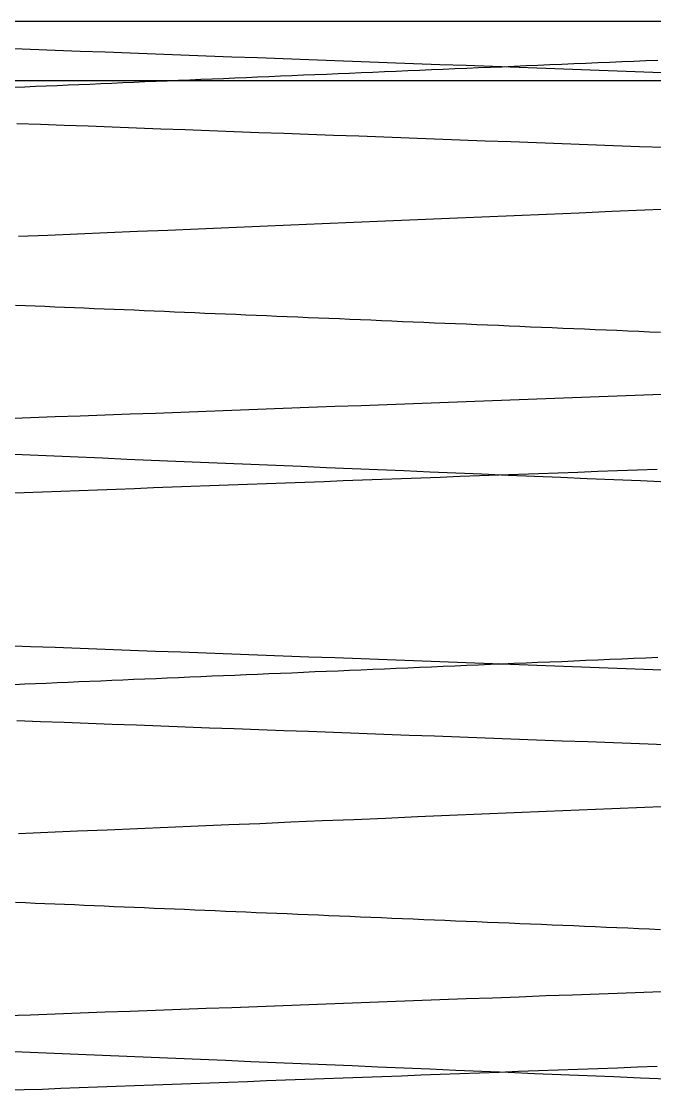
# Model space of a CAD drawing. Header units: millimetres. Extents: x 0 to 36.4, y -3.4 to 62.
# Drawn here: x 31.611 to 32.359, y 58.606 to 59.869 of the extents above; entities that cross this region are included whole.
import ezdxf

# ---------------------------------------------------------------- set-up
doc = ezdxf.new("R2010")
doc.units = ezdxf.units.MM

msp = doc.modelspace()

# ---------------------------------------------------------------- linework, layer by layer
at = {"color": 7, "linetype": 'Continuous'}
for p, q in [((32.7406, 59.8692), (30.6506, 59.8692)), ((31.5929, 59.8374), (31.6219, 59.8363)), ((31.6219, 59.8363), (31.6511, 59.8352)), ((31.6511, 59.8352), (31.6804, 59.8342)), ((31.6804, 59.8342), (31.7099, 59.8331)), ((31.7099, 59.8331), (31.7395, 59.832)), ((31.7395, 59.832), (31.7693, 59.8309)), ((31.7693, 59.8309), (31.7992, 59.8298)), ((31.7992, 59.8298), (31.8292, 59.8286)), ((31.8292, 59.8286), (31.8594, 59.8275)), ((31.8594, 59.8275), (31.8897, 59.8264)), ((31.8897, 59.8264), (31.9201, 59.8253)), ((31.9201, 59.8253), (31.9506, 59.8242)), ((31.9506, 59.8242), (31.9813, 59.823)), ((31.9813, 59.823), (32.0121, 59.8219)), ((32.0121, 59.8219), (32.043, 59.8207)), ((32.043, 59.8207), (32.0739, 59.8196)), ((32.0739, 59.8196), (32.105, 59.8184)), ((32.105, 59.8184), (32.1362, 59.8173)), ((32.1362, 59.8173), (32.1675, 59.8161)), ((32.235, 59.8177), (32.2209, 59.8171)), ((32.2491, 59.8183), (32.235, 59.8177)), ((32.2633, 59.8189), (32.2491, 59.8183)), ((32.2774, 59.8195), (32.2633, 59.8189)), ((32.2915, 59.8201), (32.2774, 59.8195)), ((32.3057, 59.8207), (32.2915, 59.8201)), ((32.3199, 59.8213), (32.3057, 59.8207)), ((32.3341, 59.8219), (32.3199, 59.8213)), ((32.3483, 59.8225), (32.3341, 59.8219)), ((32.3626, 59.8231), (32.3483, 59.8225)), ((31.9304, 59.8049), (31.9169, 59.8043)), ((31.944, 59.8055), (31.9304, 59.8049)), ((31.9576, 59.806), (31.944, 59.8055)), ((31.9712, 59.8066), (31.9576, 59.806)), ((31.9849, 59.8072), (31.9712, 59.8066)), ((31.9986, 59.8077), (31.9849, 59.8072)), ((32.0123, 59.8083), (31.9986, 59.8077)), ((32.026, 59.8089), (32.0123, 59.8083)), ((32.0398, 59.8095), (32.026, 59.8089)), ((32.0536, 59.8101), (32.0398, 59.8095)), ((32.0674, 59.8106), (32.0536, 59.8101)), ((32.0813, 59.8112), (32.0674, 59.8106)), ((32.0951, 59.8118), (32.0813, 59.8112)), ((32.109, 59.8124), (32.0951, 59.8118)), ((32.1229, 59.813), (32.109, 59.8124)), ((32.1369, 59.8136), (32.1229, 59.813)), ((32.1508, 59.8142), (32.1369, 59.8136)), ((32.1648, 59.8147), (32.1508, 59.8142)), ((32.1788, 59.8153), (32.1648, 59.8147)), ((32.1675, 59.8161), (32.1988, 59.815)), ((32.1928, 59.8159), (32.1788, 59.8153)), ((32.2069, 59.8165), (32.1928, 59.8159)), ((32.1988, 59.815), (32.2303, 59.8138)), ((32.2209, 59.8171), (32.2069, 59.8165)), ((32.2303, 59.8138), (32.2618, 59.8126)), ((32.2618, 59.8126), (32.2934, 59.8115)), ((32.2934, 59.8115), (32.325, 59.8103)), ((32.325, 59.8103), (32.3568, 59.8091)), ((32.3568, 59.8091), (32.3886, 59.8079)), ((30.6406, 59.7992), (32.7406, 59.7992)), ((31.6278, 59.7921), (31.6151, 59.7916)), ((31.6405, 59.7927), (31.6278, 59.7921)), ((31.6533, 59.7932), (31.6405, 59.7927)), ((31.6662, 59.7938), (31.6533, 59.7932)), ((31.679, 59.7943), (31.6662, 59.7938)), ((31.6919, 59.7948), (31.679, 59.7943)), ((31.7049, 59.7954), (31.6919, 59.7948)), ((31.7179, 59.7959), (31.7049, 59.7954)), ((31.7309, 59.7965), (31.7179, 59.7959)), ((31.7439, 59.797), (31.7309, 59.7965)), ((31.757, 59.7976), (31.7439, 59.797)), ((31.7701, 59.7981), (31.757, 59.7976)), ((31.7833, 59.7987), (31.7701, 59.7981)), ((31.7965, 59.7992), (31.7833, 59.7987)), ((31.8098, 59.7998), (31.7965, 59.7992)), ((31.823, 59.8004), (31.8098, 59.7998)), ((31.8363, 59.8009), (31.823, 59.8004)), ((31.8497, 59.8015), (31.8363, 59.8009)), ((31.863, 59.802), (31.8497, 59.8015)), ((31.8765, 59.8026), (31.863, 59.802)), ((31.8899, 59.8032), (31.8765, 59.8026)), ((31.9034, 59.8037), (31.8899, 59.8032)), ((31.9169, 59.8043), (31.9034, 59.8037)), ((31.6151, 59.7916), (31.6024, 59.7911)), ((31.6057, 59.7487), (31.6336, 59.7477)), ((31.6336, 59.7477), (31.6617, 59.7467)), ((31.6617, 59.7467), (31.69, 59.7456)), ((31.69, 59.7456), (31.7184, 59.7446)), ((31.7184, 59.7446), (31.7469, 59.7435)), ((31.7469, 59.7435), (31.7756, 59.7424)), ((31.7756, 59.7424), (31.8044, 59.7414)), ((31.8044, 59.7414), (31.8333, 59.7403)), ((31.8333, 59.7403), (31.8623, 59.7392)), ((31.8623, 59.7392), (31.8915, 59.7381)), ((31.8915, 59.7381), (31.9208, 59.7371)), ((31.9208, 59.7371), (31.9502, 59.736)), ((31.9502, 59.736), (31.9797, 59.7349)), ((31.9797, 59.7349), (32.0093, 59.7338)), ((32.0093, 59.7338), (32.039, 59.7327)), ((32.039, 59.7327), (32.0688, 59.7316)), ((32.0688, 59.7316), (32.0987, 59.7305)), ((32.0987, 59.7305), (32.1286, 59.7294)), ((32.1286, 59.7294), (32.1587, 59.7282)), ((32.1587, 59.7282), (32.1889, 59.7271)), ((32.1889, 59.7271), (32.2191, 59.726)), ((32.2191, 59.726), (32.2494, 59.7249)), ((32.2494, 59.7249), (32.2797, 59.7238)), ((32.2797, 59.7238), (32.3102, 59.7226)), ((32.3102, 59.7226), (32.3407, 59.7215)), ((32.3407, 59.7215), (32.3712, 59.7204)), ((32.2311, 59.6411), (32.1927, 59.6395)), ((32.2696, 59.6428), (32.2311, 59.6411)), ((32.3082, 59.6444), (32.2696, 59.6428)), ((32.347, 59.646), (32.3082, 59.6444)), ((32.3858, 59.6477), (32.347, 59.646)), ((31.9294, 59.6284), (31.8926, 59.6269)), ((31.9664, 59.63), (31.9294, 59.6284)), ((32.0036, 59.6316), (31.9664, 59.63)), ((32.0411, 59.6332), (32.0036, 59.6316)), ((32.0787, 59.6347), (32.0411, 59.6332)), ((32.1165, 59.6363), (32.0787, 59.6347)), ((32.1546, 59.6379), (32.1165, 59.6363)), ((32.1927, 59.6395), (32.1546, 59.6379)), ((31.6424, 59.6164), (31.6078, 59.6149)), ((31.6773, 59.6178), (31.6424, 59.6164)), ((31.7125, 59.6193), (31.6773, 59.6178)), ((31.748, 59.6208), (31.7125, 59.6193)), ((31.7838, 59.6223), (31.748, 59.6208)), ((31.8198, 59.6238), (31.7838, 59.6223)), ((31.8561, 59.6254), (31.8198, 59.6238)), ((31.8926, 59.6269), (31.8561, 59.6254)), ((31.6043, 59.534), (31.6158, 59.5336)), ((31.6158, 59.5336), (31.6273, 59.5331)), ((31.6273, 59.5331), (31.6389, 59.5326)), ((31.6389, 59.5326), (31.6504, 59.5321)), ((31.6504, 59.5321), (31.6621, 59.5316)), ((31.6621, 59.5316), (31.6737, 59.5311)), ((31.6737, 59.5311), (31.6854, 59.5306)), ((31.6854, 59.5306), (31.6971, 59.5301)), ((31.6971, 59.5301), (31.7088, 59.5297)), ((31.7088, 59.5297), (31.7206, 59.5292)), ((31.7206, 59.5292), (31.7324, 59.5287)), ((31.7324, 59.5287), (31.7442, 59.5282)), ((31.7442, 59.5282), (31.7561, 59.5277)), ((31.7561, 59.5277), (31.768, 59.5272)), ((31.768, 59.5272), (31.7799, 59.5267)), ((31.7799, 59.5267), (31.7918, 59.5262)), ((31.7918, 59.5262), (31.8038, 59.5257)), ((31.8038, 59.5257), (31.8158, 59.5251)), ((31.8158, 59.5251), (31.8278, 59.5246)), ((31.8278, 59.5246), (31.8399, 59.5241)), ((31.8399, 59.5241), (31.852, 59.5236)), ((31.852, 59.5236), (31.8641, 59.5231)), ((31.8641, 59.5231), (31.8762, 59.5226)), ((31.8762, 59.5226), (31.8884, 59.5221)), ((31.8884, 59.5221), (31.9006, 59.5216)), ((31.9006, 59.5216), (31.9128, 59.5211)), ((31.9128, 59.5211), (31.925, 59.5205)), ((31.925, 59.5205), (31.9373, 59.52)), ((31.9373, 59.52), (31.9496, 59.5195)), ((31.9496, 59.5195), (31.9619, 59.519)), ((31.9619, 59.519), (31.9742, 59.5185)), ((31.9742, 59.5185), (31.9865, 59.518)), ((31.9865, 59.518), (31.9989, 59.5174)), ((31.9989, 59.5174), (32.0113, 59.5169)), ((32.0113, 59.5169), (32.0237, 59.5164)), ((32.0237, 59.5164), (32.0362, 59.5159)), ((32.0362, 59.5159), (32.0486, 59.5153)), ((32.0486, 59.5153), (32.0611, 59.5148)), ((32.0611, 59.5148), (32.0736, 59.5143)), ((32.0736, 59.5143), (32.0861, 59.5138)), ((32.0861, 59.5138), (32.0987, 59.5132)), ((32.0987, 59.5132), (32.1112, 59.5127)), ((32.1112, 59.5127), (32.1238, 59.5122)), ((32.1238, 59.5122), (32.1364, 59.5117)), ((32.1364, 59.5117), (32.149, 59.5111)), ((32.149, 59.5111), (32.1616, 59.5106)), ((32.1616, 59.5106), (32.1743, 59.5101)), ((32.1743, 59.5101), (32.1869, 59.5095)), ((32.1869, 59.5095), (32.1996, 59.509)), ((32.1996, 59.509), (32.2123, 59.5085)), ((32.2123, 59.5085), (32.225, 59.5079)), ((32.225, 59.5079), (32.2377, 59.5074)), ((32.2377, 59.5074), (32.2504, 59.5068)), ((32.2504, 59.5068), (32.2632, 59.5063)), ((32.2632, 59.5063), (32.276, 59.5058)), ((32.276, 59.5058), (32.2887, 59.5052)), ((32.2887, 59.5052), (32.3015, 59.5047)), ((32.3015, 59.5047), (32.3143, 59.5042)), ((32.3143, 59.5042), (32.3271, 59.5036)), ((32.3271, 59.5036), (32.34, 59.5031)), ((32.34, 59.5031), (32.3528, 59.5025)), ((32.3528, 59.5025), (32.3657, 59.502)), ((32.2934, 59.4256), (32.2618, 59.4244)), ((32.325, 59.4267), (32.2934, 59.4256)), ((32.3568, 59.4279), (32.325, 59.4267)), ((32.3886, 59.4291), (32.3568, 59.4279)), ((31.9813, 59.414), (31.9506, 59.4129)), ((32.0121, 59.4151), (31.9813, 59.414)), ((32.043, 59.4163), (32.0121, 59.4151)), ((32.0739, 59.4174), (32.043, 59.4163)), ((32.105, 59.4186), (32.0739, 59.4174)), ((32.1362, 59.4197), (32.105, 59.4186)), ((32.1675, 59.4209), (32.1362, 59.4197)), ((32.1988, 59.422), (32.1675, 59.4209)), ((32.2303, 59.4232), (32.1988, 59.422)), ((32.2618, 59.4244), (32.2303, 59.4232)), ((31.6219, 59.4007), (31.5929, 59.3996)), ((31.6511, 59.4018), (31.6219, 59.4007)), ((31.6804, 59.4028), (31.6511, 59.4018)), ((31.7099, 59.4039), (31.6804, 59.4028)), ((31.7395, 59.405), (31.7099, 59.4039)), ((31.7693, 59.4061), (31.7395, 59.405)), ((31.7992, 59.4072), (31.7693, 59.4061)), ((31.8292, 59.4084), (31.7992, 59.4072)), ((31.8594, 59.4095), (31.8292, 59.4084)), ((31.8897, 59.4106), (31.8594, 59.4095)), ((31.9201, 59.4117), (31.8897, 59.4106)), ((31.9506, 59.4129), (31.9201, 59.4117)), ((31.5937, 59.3581), (31.6216, 59.3569)), ((31.6216, 59.3569), (31.6498, 59.3557)), ((31.6498, 59.3557), (31.6782, 59.3546)), ((31.6782, 59.3546), (31.7067, 59.3534)), ((31.7067, 59.3534), (31.7354, 59.3521)), ((31.7354, 59.3521), (31.7644, 59.3509)), ((31.7644, 59.3509), (31.7935, 59.3497)), ((31.7935, 59.3497), (31.8227, 59.3485)), ((31.8227, 59.3485), (31.8522, 59.3472)), ((31.8522, 59.3472), (31.8818, 59.346)), ((31.8818, 59.346), (31.9115, 59.3447)), ((31.9115, 59.3447), (31.9414, 59.3435)), ((31.9414, 59.3435), (31.9715, 59.3422)), ((31.9715, 59.3422), (32.0017, 59.3409)), ((32.0017, 59.3409), (32.0321, 59.3397)), ((32.0321, 59.3397), (32.0626, 59.3384)), ((32.0626, 59.3384), (32.0932, 59.3371)), ((32.2915, 59.3373), (32.2681, 59.3364)), ((32.3149, 59.3382), (32.2915, 59.3373)), ((32.3384, 59.339), (32.3149, 59.3382)), ((32.3618, 59.3399), (32.3384, 59.339)), ((31.9457, 59.3245), (31.9231, 59.3236)), ((31.9684, 59.3253), (31.9457, 59.3245)), ((31.9911, 59.3262), (31.9684, 59.3253)), ((32.0139, 59.327), (31.9911, 59.3262)), ((32.0368, 59.3279), (32.0139, 59.327)), ((32.0597, 59.3287), (32.0368, 59.3279)), ((32.0826, 59.3296), (32.0597, 59.3287)), ((32.1056, 59.3304), (32.0826, 59.3296)), ((32.0932, 59.3371), (32.1239, 59.3358)), ((32.1287, 59.3313), (32.1056, 59.3304)), ((32.1239, 59.3358), (32.1548, 59.3345)), ((32.1518, 59.3321), (32.1287, 59.3313)), ((32.175, 59.333), (32.1518, 59.3321)), ((32.1548, 59.3345), (32.1857, 59.3332)), ((32.1982, 59.3338), (32.175, 59.333)), ((32.1857, 59.3332), (32.2168, 59.3319)), ((32.2215, 59.3347), (32.1982, 59.3338)), ((32.2168, 59.3319), (32.248, 59.3306)), ((32.2448, 59.3356), (32.2215, 59.3347)), ((32.2681, 59.3364), (32.2448, 59.3356)), ((32.248, 59.3306), (32.2792, 59.3292)), ((32.2792, 59.3292), (32.3106, 59.3279)), ((32.3106, 59.3279), (32.342, 59.3266)), ((32.342, 59.3266), (32.3735, 59.3253)), ((31.6144, 59.3122), (31.5929, 59.3114)), ((31.6359, 59.313), (31.6144, 59.3122)), ((31.6575, 59.3138), (31.6359, 59.313)), ((31.6792, 59.3146), (31.6575, 59.3138)), ((31.701, 59.3154), (31.6792, 59.3146)), ((31.7229, 59.3162), (31.701, 59.3154)), ((31.7448, 59.317), (31.7229, 59.3162)), ((31.7669, 59.3179), (31.7448, 59.317)), ((31.789, 59.3187), (31.7669, 59.3179)), ((31.8111, 59.3195), (31.789, 59.3187)), ((31.8334, 59.3203), (31.8111, 59.3195)), ((31.8557, 59.3211), (31.8334, 59.3203)), ((31.8781, 59.322), (31.8557, 59.3211)), ((31.9006, 59.3228), (31.8781, 59.322)), ((31.9231, 59.3236), (31.9006, 59.3228)), ((31.5929, 59.1318), (31.6219, 59.1308)), ((31.6219, 59.1308), (31.6511, 59.1297)), ((31.6511, 59.1297), (31.6804, 59.1286)), ((31.6804, 59.1286), (31.7099, 59.1275)), ((31.7099, 59.1275), (31.7395, 59.1264)), ((31.7395, 59.1264), (31.7693, 59.1253)), ((31.7693, 59.1253), (31.7992, 59.1242)), ((31.7992, 59.1242), (31.8292, 59.1231)), ((31.8292, 59.1231), (31.8594, 59.122)), ((31.8594, 59.122), (31.8897, 59.1209)), ((31.8897, 59.1209), (31.9201, 59.1197)), ((31.9201, 59.1197), (31.9506, 59.1186)), ((31.9506, 59.1186), (31.9813, 59.1175)), ((31.9813, 59.1175), (32.0121, 59.1163)), ((32.0121, 59.1163), (32.043, 59.1152)), ((32.043, 59.1152), (32.0739, 59.114)), ((32.0739, 59.114), (32.105, 59.1129)), ((32.105, 59.1129), (32.1362, 59.1117)), ((32.1362, 59.1117), (32.1675, 59.1106)), ((32.1788, 59.1098), (32.1648, 59.1092)), ((32.1675, 59.1106), (32.1988, 59.1094)), ((32.1928, 59.1104), (32.1788, 59.1098)), ((32.2069, 59.111), (32.1928, 59.1104)), ((32.2209, 59.1116), (32.2069, 59.111)), ((32.235, 59.1121), (32.2209, 59.1116)), ((32.2491, 59.1127), (32.235, 59.1121)), ((32.2633, 59.1133), (32.2491, 59.1127)), ((32.2774, 59.1139), (32.2633, 59.1133)), ((32.2915, 59.1145), (32.2774, 59.1139)), ((32.3057, 59.1151), (32.2915, 59.1145)), ((32.3199, 59.1157), (32.3057, 59.1151)), ((32.3341, 59.1163), (32.3199, 59.1157)), ((32.3483, 59.1169), (32.3341, 59.1163)), ((32.3626, 59.1175), (32.3483, 59.1169)), ((31.8765, 59.0971), (31.863, 59.0965)), ((31.8899, 59.0976), (31.8765, 59.0971)), ((31.9034, 59.0982), (31.8899, 59.0976)), ((31.9169, 59.0988), (31.9034, 59.0982)), ((31.9304, 59.0993), (31.9169, 59.0988)), ((31.944, 59.0999), (31.9304, 59.0993)), ((31.9576, 59.1005), (31.944, 59.0999)), ((31.9712, 59.101), (31.9576, 59.1005)), ((31.9849, 59.1016), (31.9712, 59.101)), ((31.9986, 59.1022), (31.9849, 59.1016)), ((32.0123, 59.1028), (31.9986, 59.1022)), ((32.026, 59.1033), (32.0123, 59.1028)), ((32.0398, 59.1039), (32.026, 59.1033)), ((32.0536, 59.1045), (32.0398, 59.1039)), ((32.0674, 59.1051), (32.0536, 59.1045)), ((32.0813, 59.1057), (32.0674, 59.1051)), ((32.0951, 59.1063), (32.0813, 59.1057)), ((32.109, 59.1068), (32.0951, 59.1063)), ((32.1229, 59.1074), (32.109, 59.1068)), ((32.1369, 59.108), (32.1229, 59.1074)), ((32.1508, 59.1086), (32.1369, 59.108)), ((32.1648, 59.1092), (32.1508, 59.1086)), ((32.1988, 59.1094), (32.2303, 59.1082)), ((32.2303, 59.1082), (32.2618, 59.1071)), ((32.2618, 59.1071), (32.2934, 59.1059)), ((32.2934, 59.1059), (32.325, 59.1047)), ((32.325, 59.1047), (32.3568, 59.1036)), ((32.3568, 59.1036), (32.3886, 59.1024)), ((31.6151, 59.086), (31.6024, 59.0855)), ((31.6278, 59.0866), (31.6151, 59.086)), ((31.6405, 59.0871), (31.6278, 59.0866)), ((31.6533, 59.0877), (31.6405, 59.0871)), ((31.6662, 59.0882), (31.6533, 59.0877)), ((31.679, 59.0887), (31.6662, 59.0882)), ((31.6919, 59.0893), (31.679, 59.0887)), ((31.7049, 59.0898), (31.6919, 59.0893)), ((31.7179, 59.0904), (31.7049, 59.0898)), ((31.7309, 59.0909), (31.7179, 59.0904)), ((31.7439, 59.0915), (31.7309, 59.0909)), ((31.757, 59.092), (31.7439, 59.0915)), ((31.7701, 59.0926), (31.757, 59.092)), ((31.7833, 59.0931), (31.7701, 59.0926)), ((31.7965, 59.0937), (31.7833, 59.0931)), ((31.8098, 59.0942), (31.7965, 59.0937)), ((31.823, 59.0948), (31.8098, 59.0942)), ((31.8363, 59.0954), (31.823, 59.0948)), ((31.8497, 59.0959), (31.8363, 59.0954)), ((31.863, 59.0965), (31.8497, 59.0959)), ((31.6057, 59.0432), (31.6336, 59.0421)), ((31.6336, 59.0421), (31.6617, 59.0411)), ((31.6617, 59.0411), (31.69, 59.0401)), ((31.69, 59.0401), (31.7184, 59.039)), ((31.7184, 59.039), (31.7469, 59.0379)), ((31.7469, 59.0379), (31.7756, 59.0369)), ((31.7756, 59.0369), (31.8044, 59.0358)), ((31.8044, 59.0358), (31.8333, 59.0347)), ((31.8333, 59.0347), (31.8623, 59.0337)), ((31.8623, 59.0337), (31.8915, 59.0326)), ((31.8915, 59.0326), (31.9208, 59.0315)), ((31.9208, 59.0315), (31.9502, 59.0304)), ((31.9502, 59.0304), (31.9797, 59.0293)), ((31.9797, 59.0293), (32.0093, 59.0282)), ((32.0093, 59.0282), (32.039, 59.0271)), ((32.039, 59.0271), (32.0688, 59.026)), ((32.0688, 59.026), (32.0987, 59.0249)), ((32.0987, 59.0249), (32.1286, 59.0238)), ((32.1286, 59.0238), (32.1587, 59.0227)), ((32.1587, 59.0227), (32.1889, 59.0216)), ((32.1889, 59.0216), (32.2191, 59.0205)), ((32.2191, 59.0205), (32.2494, 59.0193)), ((32.2494, 59.0193), (32.2797, 59.0182)), ((32.2797, 59.0182), (32.3102, 59.0171)), ((32.3102, 59.0171), (32.3407, 59.016)), ((32.3407, 59.016), (32.3712, 59.0148)), ((32.1927, 58.934), (32.1546, 58.9324)), ((32.2311, 58.9356), (32.1927, 58.934)), ((32.2696, 58.9372), (32.2311, 58.9356)), ((32.3082, 58.9388), (32.2696, 58.9372)), ((32.347, 58.9405), (32.3082, 58.9388)), ((32.3858, 58.9421), (32.347, 58.9405)), ((31.8926, 58.9213), (31.8561, 58.9198)), ((31.9294, 58.9229), (31.8926, 58.9213)), ((31.9664, 58.9245), (31.9294, 58.9229)), ((32.0036, 58.926), (31.9664, 58.9245)), ((32.0411, 58.9276), (32.0036, 58.926)), ((32.0787, 58.9292), (32.0411, 58.9276)), ((32.1165, 58.9308), (32.0787, 58.9292)), ((32.1546, 58.9324), (32.1165, 58.9308)), ((31.6424, 58.9108), (31.6078, 58.9094)), ((31.6773, 58.9123), (31.6424, 58.9108)), ((31.7125, 58.9138), (31.6773, 58.9123)), ((31.748, 58.9153), (31.7125, 58.9138)), ((31.7838, 58.9168), (31.748, 58.9153)), ((31.8198, 58.9183), (31.7838, 58.9168)), ((31.8561, 58.9198), (31.8198, 58.9183)), ((31.6043, 58.8285), (31.6158, 58.828)), ((31.6158, 58.828), (31.6273, 58.8275)), ((31.6273, 58.8275), (31.6389, 58.827)), ((31.6389, 58.827), (31.6504, 58.8266)), ((31.6504, 58.8266), (31.6621, 58.8261)), ((31.6621, 58.8261), (31.6737, 58.8256)), ((31.6737, 58.8256), (31.6854, 58.8251)), ((31.6854, 58.8251), (31.6971, 58.8246)), ((31.6971, 58.8246), (31.7088, 58.8241)), ((31.7088, 58.8241), (31.7206, 58.8236)), ((31.7206, 58.8236), (31.7324, 58.8231)), ((31.7324, 58.8231), (31.7442, 58.8226)), ((31.7442, 58.8226), (31.7561, 58.8221)), ((31.7561, 58.8221), (31.768, 58.8216)), ((31.768, 58.8216), (31.7799, 58.8211)), ((31.7799, 58.8211), (31.7918, 58.8206)), ((31.7918, 58.8206), (31.8038, 58.8201)), ((31.8038, 58.8201), (31.8158, 58.8196)), ((31.8158, 58.8196), (31.8278, 58.8191)), ((31.8278, 58.8191), (31.8399, 58.8186)), ((31.8399, 58.8186), (31.852, 58.8181)), ((31.852, 58.8181), (31.8641, 58.8176)), ((31.8641, 58.8176), (31.8762, 58.817)), ((31.8762, 58.817), (31.8884, 58.8165)), ((31.8884, 58.8165), (31.9006, 58.816)), ((31.9006, 58.816), (31.9128, 58.8155)), ((31.9128, 58.8155), (31.925, 58.815)), ((31.925, 58.815), (31.9373, 58.8145)), ((31.9373, 58.8145), (31.9496, 58.814)), ((31.9496, 58.814), (31.9619, 58.8134)), ((31.9619, 58.8134), (31.9742, 58.8129)), ((31.9742, 58.8129), (31.9865, 58.8124)), ((31.9865, 58.8124), (31.9989, 58.8119)), ((31.9989, 58.8119), (32.0113, 58.8114)), ((32.0113, 58.8114), (32.0237, 58.8108)), ((32.0237, 58.8108), (32.0362, 58.8103)), ((32.0362, 58.8103), (32.0486, 58.8098)), ((32.0486, 58.8098), (32.0611, 58.8093)), ((32.0611, 58.8093), (32.0736, 58.8087)), ((32.0736, 58.8087), (32.0861, 58.8082)), ((32.0861, 58.8082), (32.0987, 58.8077)), ((32.0987, 58.8077), (32.1112, 58.8072)), ((32.1112, 58.8072), (32.1238, 58.8066)), ((32.1238, 58.8066), (32.1364, 58.8061)), ((32.1364, 58.8061), (32.149, 58.8056)), ((32.149, 58.8056), (32.1616, 58.805)), ((32.1616, 58.805), (32.1743, 58.8045)), ((32.1743, 58.8045), (32.1869, 58.804)), ((32.1869, 58.804), (32.1996, 58.8034)), ((32.1996, 58.8034), (32.2123, 58.8029)), ((32.2123, 58.8029), (32.225, 58.8024)), ((32.225, 58.8024), (32.2377, 58.8018)), ((32.2377, 58.8018), (32.2504, 58.8013)), ((32.2504, 58.8013), (32.2632, 58.8008)), ((32.2632, 58.8008), (32.276, 58.8002)), ((32.276, 58.8002), (32.2887, 58.7997)), ((32.2887, 58.7997), (32.3015, 58.7991)), ((32.3015, 58.7991), (32.3143, 58.7986)), ((32.3143, 58.7986), (32.3271, 58.7981)), ((32.3271, 58.7981), (32.34, 58.7975)), ((32.34, 58.7975), (32.3528, 58.797)), ((32.3528, 58.797), (32.3657, 58.7964)), ((32.2618, 58.7188), (32.2303, 58.7177)), ((32.2934, 58.72), (32.2618, 58.7188)), ((32.325, 58.7212), (32.2934, 58.72)), ((32.3568, 58.7223), (32.325, 58.7212)), ((32.3886, 58.7235), (32.3568, 58.7223)), ((31.9201, 58.7062), (31.8897, 58.705)), ((31.9506, 58.7073), (31.9201, 58.7062)), ((31.9813, 58.7084), (31.9506, 58.7073)), ((32.0121, 58.7096), (31.9813, 58.7084)), ((32.043, 58.7107), (32.0121, 58.7096)), ((32.0739, 58.7119), (32.043, 58.7107)), ((32.105, 58.713), (32.0739, 58.7119)), ((32.1362, 58.7142), (32.105, 58.713)), ((32.1675, 58.7153), (32.1362, 58.7142)), ((32.1988, 58.7165), (32.1675, 58.7153)), ((32.2303, 58.7177), (32.1988, 58.7165)), ((31.6219, 58.6951), (31.5929, 58.6941)), ((31.6511, 58.6962), (31.6219, 58.6951)), ((31.6804, 58.6973), (31.6511, 58.6962)), ((31.7099, 58.6984), (31.6804, 58.6973)), ((31.7395, 58.6995), (31.7099, 58.6984)), ((31.7693, 58.7006), (31.7395, 58.6995)), ((31.7992, 58.7017), (31.7693, 58.7006)), ((31.8292, 58.7028), (31.7992, 58.7017)), ((31.8594, 58.7039), (31.8292, 58.7028)), ((31.8897, 58.705), (31.8594, 58.7039)), ((31.5937, 58.6526), (31.6216, 58.6514)), ((31.6216, 58.6514), (31.6498, 58.6502)), ((31.6498, 58.6502), (31.6782, 58.649)), ((31.6782, 58.649), (31.7067, 58.6478)), ((31.7067, 58.6478), (31.7354, 58.6466)), ((31.7354, 58.6466), (31.7644, 58.6454)), ((31.7644, 58.6454), (31.7935, 58.6441)), ((31.7935, 58.6441), (31.8227, 58.6429)), ((31.8227, 58.6429), (31.8522, 58.6417)), ((31.8522, 58.6417), (31.8818, 58.6404)), ((31.8818, 58.6404), (31.9115, 58.6392)), ((31.9115, 58.6392), (31.9414, 58.6379)), ((31.9414, 58.6379), (31.9715, 58.6366)), ((31.9715, 58.6366), (32.0017, 58.6354)), ((32.0017, 58.6354), (32.0321, 58.6341)), ((32.0321, 58.6341), (32.0626, 58.6328)), ((32.0626, 58.6328), (32.0932, 58.6315)), ((32.0932, 58.6315), (32.1239, 58.6302)), ((32.1239, 58.6302), (32.1548, 58.6289)), ((32.2448, 58.63), (32.2215, 58.6291)), ((32.2681, 58.6309), (32.2448, 58.63)), ((32.2915, 58.6317), (32.2681, 58.6309)), ((32.3149, 58.6326), (32.2915, 58.6317)), ((32.3384, 58.6335), (32.3149, 58.6326)), ((32.3618, 58.6343), (32.3384, 58.6335)), ((31.9006, 58.6173), (31.8781, 58.6164)), ((31.9231, 58.6181), (31.9006, 58.6173)), ((31.9457, 58.6189), (31.9231, 58.6181)), ((31.9684, 58.6198), (31.9457, 58.6189)), ((31.9911, 58.6206), (31.9684, 58.6198)), ((32.0139, 58.6215), (31.9911, 58.6206)), ((32.0368, 58.6223), (32.0139, 58.6215)), ((32.0597, 58.6231), (32.0368, 58.6223)), ((32.0826, 58.624), (32.0597, 58.6231)), ((32.1056, 58.6248), (32.0826, 58.624)), ((32.1287, 58.6257), (32.1056, 58.6248)), ((32.1518, 58.6266), (32.1287, 58.6257)), ((32.175, 58.6274), (32.1518, 58.6266)), ((32.1548, 58.6289), (32.1857, 58.6276)), ((32.1982, 58.6283), (32.175, 58.6274)), ((32.1857, 58.6276), (32.2168, 58.6263)), ((32.2215, 58.6291), (32.1982, 58.6283)), ((32.2168, 58.6263), (32.248, 58.625)), ((32.248, 58.625), (32.2792, 58.6237)), ((32.2792, 58.6237), (32.3106, 58.6224)), ((32.3106, 58.6224), (32.342, 58.621)), ((32.342, 58.621), (32.3735, 58.6197)), ((31.6144, 58.6067), (31.5929, 58.6059)), ((31.6359, 58.6074), (31.6144, 58.6067)), ((31.6575, 58.6083), (31.6359, 58.6074)), ((31.6792, 58.6091), (31.6575, 58.6083)), ((31.701, 58.6099), (31.6792, 58.6091)), ((31.7229, 58.6107), (31.701, 58.6099)), ((31.7448, 58.6115), (31.7229, 58.6107)), ((31.7669, 58.6123), (31.7448, 58.6115)), ((31.789, 58.6131), (31.7669, 58.6123)), ((31.8111, 58.6139), (31.789, 58.6131)), ((31.8334, 58.6148), (31.8111, 58.6139)), ((31.8557, 58.6156), (31.8334, 58.6148)), ((31.8781, 58.6164), (31.8557, 58.6156))]:
    msp.add_line(p, q, dxfattribs=at)

doc.saveas('drawing.dxf')
